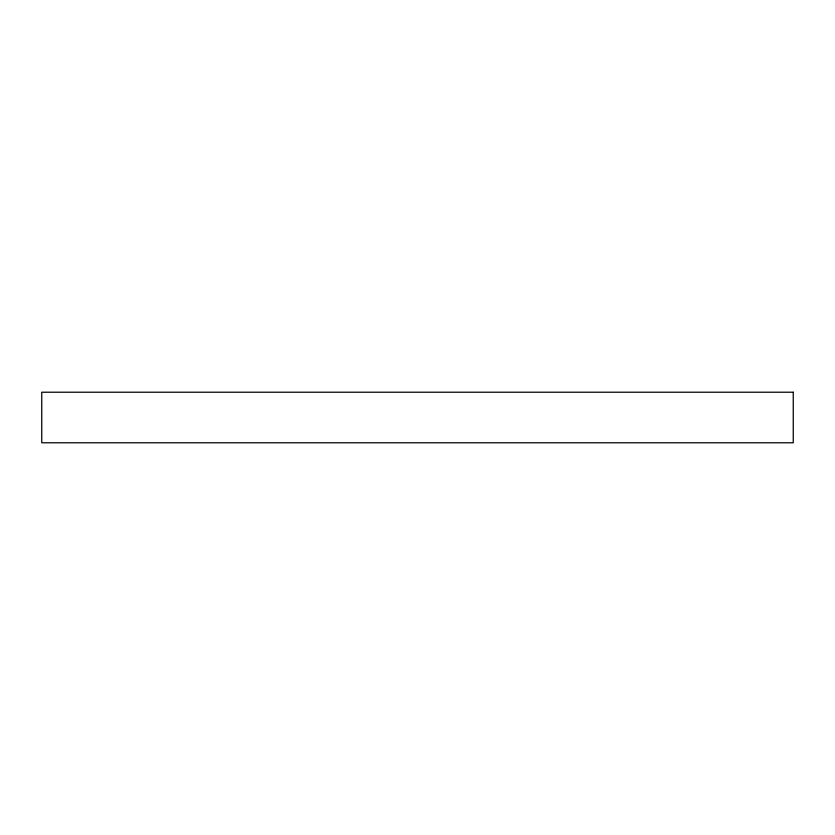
<?xml version="1.0" encoding="UTF-8"?>
<svg xmlns="http://www.w3.org/2000/svg" width="835" height="835" viewBox="0 0 835 835"><rect width="100%" height="100%" fill="white"/><g stroke="black" fill="none" stroke-linecap="round" stroke-linejoin="round"><path stroke-width="1.25" d="M793.25 392.22L41.75 392.22L41.75 442.78L793.25 442.78L793.25 392.22"/></g></svg>
